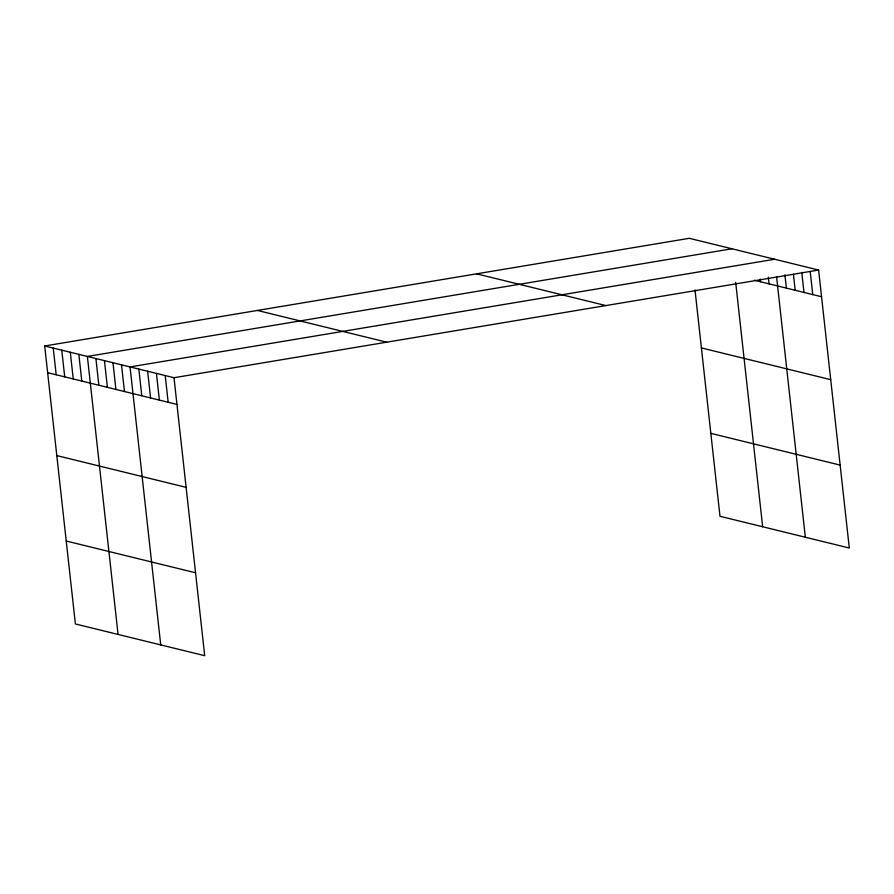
<?xml version="1.0" encoding="UTF-8"?>
<svg xmlns="http://www.w3.org/2000/svg" width="894" height="894" viewBox="0 0 894 894"><rect width="100%" height="100%" fill="white"/><g stroke="black" fill="none" stroke-linecap="round" stroke-linejoin="round"><path stroke-width="1.34" d="M44.7 345.978L174.006 377.715L204.704 655.693L75.387 623.956L44.7 345.978L689.296 238.307L818.613 270.044L849.3 548.022L719.994 516.285L694.996 289.879M731.974 248.778L87.377 356.449L118.064 634.427M774.651 259.26L130.043 366.931L160.73 644.909M174.006 377.715L818.613 270.044M754.424 280.269L821.564 296.752M476.58 273.832L605.897 305.58M701.399 347.922L830.716 379.671M257.416 310.442L386.733 342.19M710.831 433.355L840.148 465.103M47.65 372.675L176.956 404.423M56.803 455.594L186.108 487.342M66.234 541.026L195.54 572.775M810.255 271.899L812.769 294.595M801.762 272.402L803.974 292.439M793.414 274.257L795.179 290.282M784.91 274.771L786.385 288.114M776.562 276.615L805.338 537.238M768.326 277.185L769.063 283.867M760.235 279.096L760.526 281.766M735.684 282.392L762.66 526.756M165.211 375.558L168.161 402.266M156.428 373.401L159.367 400.11M147.633 371.245L150.583 397.953M138.838 369.088L141.788 395.785M121.506 364.83L124.456 391.538M112.979 362.74L115.918 389.438M104.442 360.64L107.392 387.348M95.904 358.55L98.854 385.247M78.84 354.359L81.79 381.056M70.302 352.258L73.252 378.967M61.764 350.169L64.714 376.866M53.238 348.068L56.188 374.776"/></g></svg>
